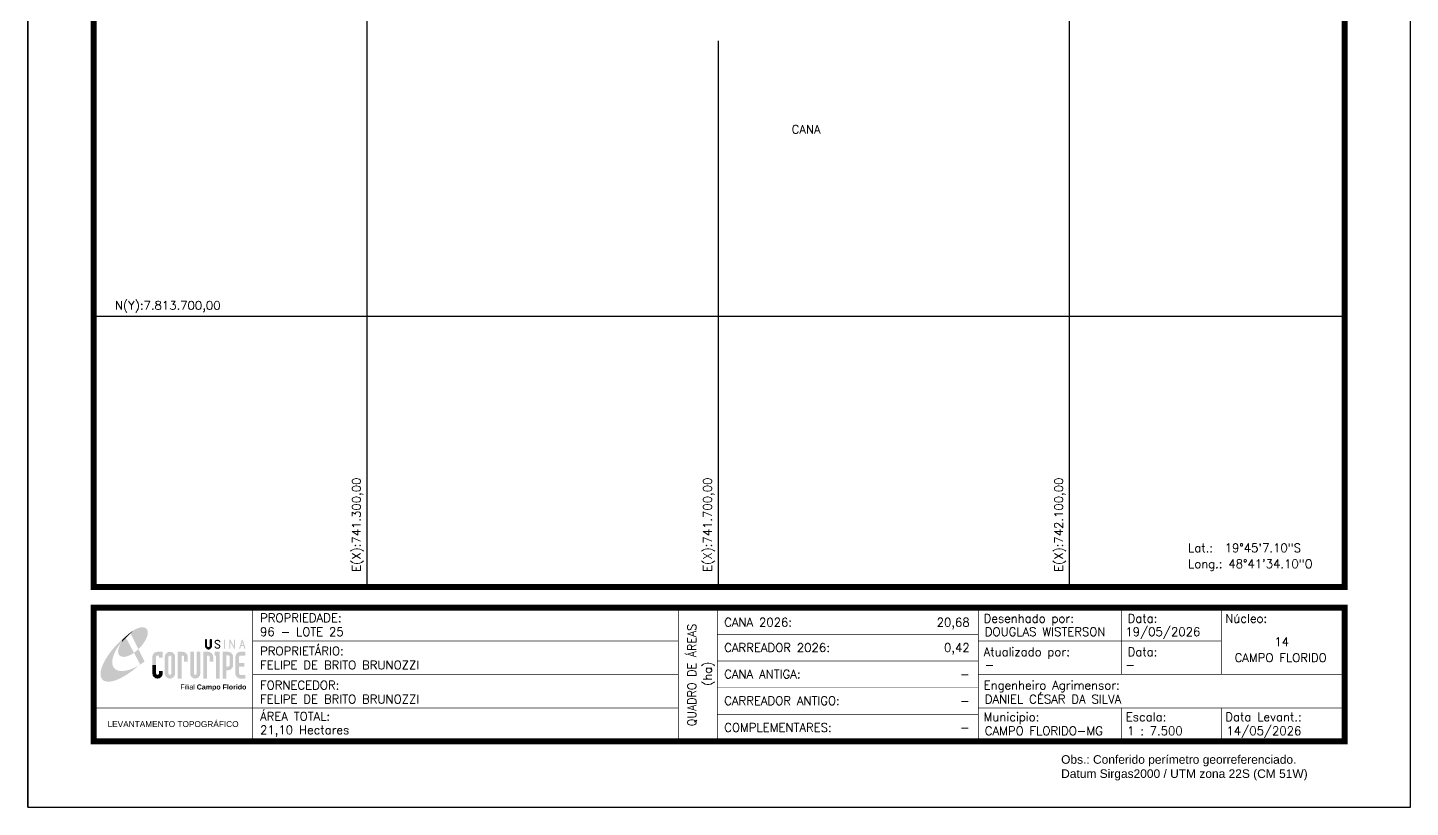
# Model space of a CAD drawing. Header units: millimetres. Extents: x 740913 to 742488, y 7813141 to 7815368.
# Drawn here: x 740913 to 742488, y 7813141 to 7814029 of the extents above; entities that cross this region are included whole.
import ezdxf
from ezdxf.enums import TextEntityAlignment as Align

# ---------------------------------------------------------------- set-up
doc = ezdxf.new("R2010")
doc.units = ezdxf.units.MM
doc.linetypes.add('LIN0', pattern=[0])
for name, color, linetype in [('CONFRONTANTE', 7, 'Continuous'), ('MALHA', 8, 'Continuous'), ('MARGEM', 5, 'Continuous'), ('TEXTO', 7, 'Continuous')]:
    doc.layers.add(name, color=color, linetype=linetype)
doc.styles.add('ARIAL', font='arial.ttf')
doc.styles.add('marcelo', font='arial.ttf')
doc.styles.add('Simplex', font='simplex.shx')
doc.styles.get("Standard").update_dxf_attribs({"font": 'arial.ttf'})

# ---------------------------------------------------------------- blocks, each defined once
blk = doc.blocks.new('A$C78F83FB3')
at = {"layer": 'MARGEM'}
h = blk.add_hatch(color=20, dxfattribs=at)
edge = h.paths.add_edge_path()
edge.add_ellipse((19.49, 23.77), major_axis=(-6.68, -6.67), ratio=0.469426, start_angle=292.73277, end_angle=601.25787)
edge.add_ellipse((22.83, 22.05), major_axis=(12.64, 11.29), ratio=0.457614, start_angle=79.90686, end_angle=107.91393)
edge = h.paths.add_edge_path()
edge.add_ellipse((18.28, 18.7), major_axis=(13.95, 13.59), ratio=0.386848, start_angle=63.96117, end_angle=264.59932)
edge.add_ellipse((22.83, 22.05), major_axis=(12.64, 11.29), ratio=0.457614, start_angle=107.91393, end_angle=245.11815, ccw=False)
edge.add_ellipse((19.49, 23.77), major_axis=(-6.68, -6.67), ratio=0.469426, start_angle=241.25787, end_angle=292.73277, ccw=False)
for color, points in [(20, [(15.46, 26.12), (14.17, 24.81), (14.06, 24.24), (14.39, 23.97), (14.67, 24.54), (19.47, 29.32), (18.48, 28.66), (17.31, 27.78)]), (7, [(58.42, 24.9), (57.9, 24.9), (57.9, 21.73, -0.414214), (57.15, 20.98), (56.84, 20.98, -0.414214), (56.09, 21.73), (56.09, 24.9), (55.57, 24.9), (55.57, 21.73, 0.414214), (56.84, 20.46), (57.15, 20.46, 0.414214), (58.42, 21.73)]), (7, [(61.7, 24.9), (61.23, 24.9, 0.396318), (60.04, 23.78), (60.04, 23.72, 0.151912), (60.39, 22.97), (60.46, 22.92), (62.18, 22), (62.85, 21.83, 0.12407), (62.51, 22.42), (60.75, 23.36, -0.13192), (60.56, 23.77, -0.385578), (61.23, 24.37), (61.7, 24.37, -0.414214), (62.37, 23.7), (62.89, 23.7, 0.414214)]), (7, [(62.37, 23.7), (62.89, 23.7, 0.414214), (61.7, 24.9), (61.23, 24.9, 0.396318), (60.04, 23.78), (60.04, 23.72, 0.151912), (60.39, 22.97), (60.46, 22.92), (62.18, 22), (62.18, 22, -0.131921), (62.37, 21.59, -0.385578), (61.7, 20.98), (61.23, 20.98, -0.414214), (60.56, 21.65), (60.04, 21.65, 0.414214), (61.23, 20.46), (61.7, 20.46, 0.402546), (62.89, 21.61, 0.165292), (62.51, 22.42), (60.75, 23.36, -0.13192), (60.56, 23.77, -0.385578), (61.23, 24.37), (61.7, 24.37, -0.414214)]), (7, [(30.97, 12.46), (29.13, 12.46), (29.13, 8.21, 1), (34.29, 8.21), (34.29, 9.41), (32.45, 9.41), (32.45, 8.21, -1), (30.97, 8.21)])]:
    blk.add_hatch(color=color, dxfattribs=at).paths.add_polyline_path(points)
h = blk.add_hatch(color=7, dxfattribs=at)
h.paths.add_polyline_path([(65.24, 24.9), (64.72, 24.9), (64.72, 20.46), (65.24, 20.46)])
h.paths.add_polyline_path([(67.38, 20.46), (67.9, 20.46), (67.9, 23.74), (69.74, 20.46), (70.23, 20.46), (70.23, 24.9), (69.71, 24.9), (69.71, 21.58), (67.85, 24.9), (67.38, 24.9)])
h.paths.add_polyline_path([(72.17, 20.46), (72.72, 20.46), (73.14, 21.73), (74.49, 21.73), (74.9, 20.46), (75.45, 20.46), (74, 24.9), (73.62, 24.9)])
h.paths.add_polyline_path([(73.81, 23.8), (74.32, 22.25), (73.31, 22.25)], flags=16)
h = blk.add_hatch(color=7, dxfattribs=at)
h.paths.add_polyline_path([(31.71, 18.93, 0.414214), (29.13, 16.35), (29.13, 12.46), (30.97, 12.46), (30.97, 16.35, -0.414214), (31.71, 17.09), (32.45, 17.09), (32.45, 16.02), (34.29, 16.02), (34.29, 18.93)])
h.paths.add_polyline_path([(44.15, 17.09, -0.414214), (44.89, 16.35), (44.89, 14.1), (46.72, 14.1), (46.72, 16.17, 0.433937), (44.15, 18.93), (41.77, 18.93), (41.77, 12.46), (43.61, 12.46), (43.61, 17.09)])
h.paths.add_polyline_path([(43.61, 12.46), (41.77, 12.46), (41.77, 5.62), (43.61, 5.62)])
h.paths.add_polyline_path([(47.92, 12.46), (49.75, 12.46), (49.75, 18.93), (47.92, 18.93)])
h.paths.add_polyline_path([(52.91, 18.93), (51.08, 18.93), (51.08, 12.46), (52.91, 12.46)])
h.paths.add_polyline_path([(51.08, 8.12, -1), (49.75, 8.12), (49.75, 12.46), (47.92, 12.46), (47.92, 8.12, 1), (52.91, 8.12), (52.91, 12.46), (51.08, 12.46)])
h.paths.add_polyline_path([(54.41, 12.46), (56.25, 12.46), (56.25, 17.09), (56.79, 17.09, -0.414214), (57.53, 16.35), (57.53, 14.1), (59.36, 14.1), (59.36, 16.17, 0.433937), (56.79, 18.93), (54.41, 18.93)])
h.paths.add_polyline_path([(56.25, 12.46), (54.41, 12.46), (54.41, 5.62), (56.25, 5.62)])
h.paths.add_polyline_path([(60.73, 12.46), (62.58, 12.46), (62.58, 18.93), (60.02, 18.93), (60.02, 17.08), (60.73, 17.08)])
h.paths.add_polyline_path([(62.58, 12.46), (60.73, 12.46), (60.73, 5.62), (62.58, 5.62)])
h.paths.add_polyline_path([(64.06, 12.46), (65.82, 12.46), (65.82, 17.17), (66.66, 17.17, -0.450417), (67.48, 16.25), (67.48, 12.46), (69.24, 12.46, 0.002307), (69.24, 12.48, 0.005282), (69.23, 12.54, -0.000938), (69.23, 12.53), (69.23, 16.17, 0.433937), (66.66, 18.93), (64.06, 18.93)])
h.paths.add_polyline_path([(64.06, 5.62), (65.82, 5.62), (65.82, 9.77), (66.66, 9.77, 0.426056), (69.24, 12.46), (67.48, 12.46), (67.48, 12.45, -0.450417), (66.66, 11.53), (65.82, 11.53), (65.82, 12.46), (64.06, 12.46)])
h.paths.add_polyline_path([(70.37, 12.46), (74.87, 12.46), (74.87, 13.44), (72.21, 13.44), (72.21, 16.35, -0.414214), (72.95, 17.09), (75.38, 17.09), (75.38, 18.93), (72.95, 18.93, 0.414214), (70.37, 16.35)])
h.paths.add_polyline_path([(72.21, 11.62), (74.87, 11.62), (74.87, 12.46), (70.37, 12.46), (70.37, 8.21, 0.414214), (72.95, 5.62), (75.38, 5.62), (75.38, 7.47), (72.95, 7.47, -0.414214), (72.21, 8.21)])
h = blk.add_hatch(color=7, dxfattribs=at)
h.paths.add_polyline_path([(35.29, 16.35), (35.29, 8.21, 1), (40.46, 8.21, 0.016978), (40.45, 8.38), (40.45, 16.17, 0.433937), (37.88, 18.93), (37.87, 18.93, 0.41391)])
h.paths.add_polyline_path([(38.62, 16.35), (38.62, 8.21, -1), (37.13, 8.21), (37.13, 16.35, -1)], flags=16)
at = {"layer": 'MARGEM', "color": 7}
blk.add_lwpolyline([(58.42, 24.9), (57.9, 24.9), (57.9, 21.73, -0.414214), (57.15, 20.98), (56.84, 20.98, -0.414214), (56.09, 21.73), (56.09, 24.9), (55.57, 24.9), (55.57, 21.73, 0.414214), (56.84, 20.46), (57.15, 20.46, 0.414214), (58.42, 21.73), (58.42, 24.9)], format="xyb", close=True, dxfattribs=at)
at = {"layer": 'MARGEM', "color": 252, "insert": (43.05, 2.72), "char_height": 2.5, "attachment_point": 1, "style": 'ARIAL'}
blk.add_mtext_dynamic_manual_height_columns('Filial {\\fArial|b1|i0|c0|p34;Campo Florido}', width=33.0271, gutter_width=2.46, heights=[2.95], dxfattribs=at)

msp = doc.modelspace()

# ---------------------------------------------------------------- linework, layer by layer
at = {"layer": 'MALHA'}
for points in [[(742100, 7813391.8), (742100, 7815293.5)], [(741300, 7813391.8), (741300, 7814864.4)], [(741700, 7813391.8), (741700, 7814013.4)], [(740988.2, 7813700), (742413.2, 7813700)]]:
    msp.add_lwpolyline(points, dxfattribs=at)
at = {"layer": 'MARGEM', "color": 174, "linetype": 'LIN0'}
msp.add_line((740913.2, 7813141), (740913.2, 7815368.5), dxfattribs=at)
at = {"layer": 'MARGEM', "color": 174, "linetype": 'LIN0', "flags": 128}
msp.add_lwpolyline([(742488.2, 7813141), (742488.2, 7815368.5), (740913.2, 7815368.5), (740913.2, 7813141)], close=True, dxfattribs=at)
at = {"layer": 'MARGEM', "color": 174, "linetype": 'LIN0', "const_width": 6.82, "flags": 128}
for points in [[(742413.2, 7813391.8), (742413.2, 7815293.5), (740988.2, 7815293.5), (740988.2, 7813391.8)], [(740988.2, 7813368.4), (742413.2, 7813368.4), (742413.2, 7813216), (740988.2, 7813216)]]:
    msp.add_lwpolyline(points, close=True, dxfattribs=at)
at = {"layer": 'MARGEM', "color": 174, "linetype": 'LIN0', "flags": 128}
for points, const_width in [([(741169.3, 7813368.4), (741169.3, 7813216)], 0.757), ([(741169.3, 7813368.4), (741169.3, 7813217.3)], 0.75), ([(741654.2, 7813368.4), (741654.2, 7813217.8)], 0.757), ([(741698.7, 7813368.4), (741698.7, 7813217.8)], 0.757), ([(741996.2, 7813368.4), (741996.2, 7813217.8)], 0.757), ([(742158.9, 7813292.2), (742158.9, 7813368.4)], 0.757), ([(742272.7, 7813292.2), (742272.7, 7813368.4)], 0.757), ([(741169.3, 7813330.3), (741654.2, 7813330.3)], 0.757), ([(741698.7, 7813337.9), (741996.2, 7813337.9)], 0.757), ([(741996.2, 7813330.3), (742272.7, 7813330.3)], 0.757), ([(741698.7, 7813307.5), (741996.2, 7813307.5)], 0.757), ([(741169.3, 7813292.2), (741654.2, 7813292.2)], 0.757), ([(741996.2, 7813292.2), (742413.3, 7813292.2)], 0.757), ([(741698.7, 7813277), (741996.2, 7813277)], 0.757), ([(740988.2, 7813254.1), (741654.2, 7813254.1)], 0.757), ([(741698.7, 7813246.5), (741996.2, 7813246.5)], 0.757), ([(741996.2, 7813254.1), (742413.2, 7813254.1)], 0.757), ([(742158.9, 7813254.1), (742158.9, 7813216.3)], 0.757), ([(742272.7, 7813254.1), (742272.7, 7813216.3)], 0.757)]:
    msp.add_lwpolyline(points, dxfattribs=dict(at, const_width=const_width))

# ---------------------------------------------------------------- block references
at = {"layer": 'MARGEM', "linetype": 'ByBlock', "xscale": 2.293504072270356, "yscale": 2.293504072270356, "zscale": 2.293504072270356}
msp.add_blockref('A$C78F83FB3', (740988.4, 7813274.6), dxfattribs=at)

# ---------------------------------------------------------------- texts
at = {"layer": 'CONFRONTANTE', "color": 7, "linetype": 'Continuous', "style": 'Simplex'}
msp.add_text('CANA', height=9.75, dxfattribs=at).set_placement((741783.4, 7813917.7), align=Align.TOP_LEFT)
at = {"layer": 'MALHA', "style": 'Simplex'}
msp.add_text('N(Y):7.813.700,00', height=9.75, dxfattribs=at).set_placement((741072.7, 7813712.4), align=Align.MIDDLE_CENTER)
for s, p in [('E(X):741.300,00', (741287.6, 7813462.7)), ('E(X):741.700,00', (741687.6, 7813462.7)), ('E(X):742.100,00', (742087.6, 7813462.7))]:
    msp.add_text(s, height=9.75, rotation=90, dxfattribs=at).set_placement(p, align=Align.MIDDLE_CENTER)
at = {"layer": 'MARGEM', "color": 7, "linetype": 'Continuous', "lineweight": 9}
for s, style, p in [('PROPRIEDADE:', 'Simplex', (741177.9, 7813361.6)), ('Desenhado por:', 'Simplex', (742002.1, 7813360.9)), ('Data:', 'Simplex', (742166.1, 7813360.9)), ('Núcleo:', 'Simplex', (742277.4, 7813360.9)), ('PROPRIETÁRIO:', 'Simplex', (741177.9, 7813323.8)), ('Atualizado por:', 'Simplex', (742002.1, 7813322.9)), ('Data:', 'Simplex', (742166.1, 7813322.9)), ('FORNECEDOR:', 'Simplex', (741177.9, 7813284.9)), ('Engenheiro Agrimensor:', 'Simplex', (742002.1, 7813284.9)), ('ÁREA TOTAL:', 'Simplex', (741177.9, 7813249.4)), ('Municipio:', 'Simplex', (742002.1, 7813248.8)), ('Escala:', 'Simplex', (742164.1, 7813248.8)), ('Data Levant.:', 'Simplex', (742277.4, 7813248.8)), ('Obs.: Conferido perímetro georreferenciado.', 'marcelo', (742090.4, 7813200.3)), ('Datum Sirgas2000 / UTM zona 22S (CM 51W)', 'marcelo', (742090.4, 7813184.2))]:
    msp.add_text(s, height=9.75, dxfattribs=dict(at, style=style)).set_placement(p, align=Align.TOP_LEFT)
at = {"layer": 'MARGEM', "color": 7, "linetype": 'Continuous', "style": 'Simplex'}
for s, p in [('CANA 2026:', (741706.6, 7813356.5)), ('96 - LOTE 25', (741177.9, 7813345.7)), ('DOUGLAS WISTERSON', (742003.4, 7813345.7)), ('19/05/2026', (742163.6, 7813345.7)), ('CARREADOR 2026:', (741706.6, 7813327.7)), ('FELIPE DE BRITO BRUNOZZI', (741177.9, 7813307.9)), ('CANA ANTIGA:', (741706.6, 7813297.5)), ('-', (742003.4, 7813307.9)), ('-', (742163.6, 7813307.9)), ('FELIPE DE BRITO BRUNOZZI', (741177.9, 7813269)), ('CARREADOR ANTIGO:', (741706.6, 7813267.2)), ('DANIEL CÉSAR DA SILVA', (742003.4, 7813269)), ('21,10 Hectares', (741177.9, 7813234)), ('COMPLEMENTARES:', (741706.6, 7813236.7)), ('CAMPO FLORIDO-MG', (742003.4, 7813232.9)), ('1 : 7.500', (742165.4, 7813232.9)), ('14/05/2026', (742278.7, 7813232.9))]:
    msp.add_text(s, height=9.75, dxfattribs=at).set_placement(p, align=Align.TOP_LEFT)
for s, p in [('20,68', (741986.2, 7813356.5)), ('0,42', (741986.2, 7813327.7)), ('-', (741986.2, 7813297.5)), ('-', (741986.2, 7813267.2)), ('-', (741986.2, 7813236.7))]:
    msp.add_text(s, height=9.75, dxfattribs=at).set_placement(p, align=Align.TOP_RIGHT)
at = {"layer": 'MARGEM', "color": 7, "linetype": 'Continuous', "style": 'Simplex', "width": 0.95}
msp.add_text('QUADRO DE ÁREAS', height=9.75, rotation=90, dxfattribs=at).set_placement((741669.7, 7813291.5), align=Align.MIDDLE_CENTER)
at = {"layer": 'MARGEM', "color": 7, "linetype": 'Continuous', "style": 'Simplex'}
for s, p in [('14', (742341.6, 7813329.3)), ('CAMPO FLORIDO', (742340.4, 7813311.3))]:
    msp.add_text(s, height=9.75, dxfattribs=at).set_placement(p, align=Align.MIDDLE_CENTER)
msp.add_text('(ha)', height=9.75, rotation=90, dxfattribs=at).set_placement((741687.5, 7813293), align=Align.MIDDLE_CENTER)
at = {"layer": 'MARGEM', "color": 7, "linetype": 'ByBlock'}
msp.add_text('LEVANTAMENTO TOPOGRÁFICO', height=6.75, dxfattribs=at).set_placement((741078.8, 7813235.7), align=Align.MIDDLE_CENTER)
at = {"layer": 'TEXTO', "linetype": 'ByBlock', "style": 'Simplex'}
for s, p in [('Lat.:  19°45\'7.10"S', (742234.9, 7813431.4, 492.6)), ('Long.: 48°41\'34.10"O', (742234.9, 7813413.3, 492.6))]:
    msp.add_text(s, height=9.75, dxfattribs=at).set_placement(p)

doc.saveas('drawing.dxf')
